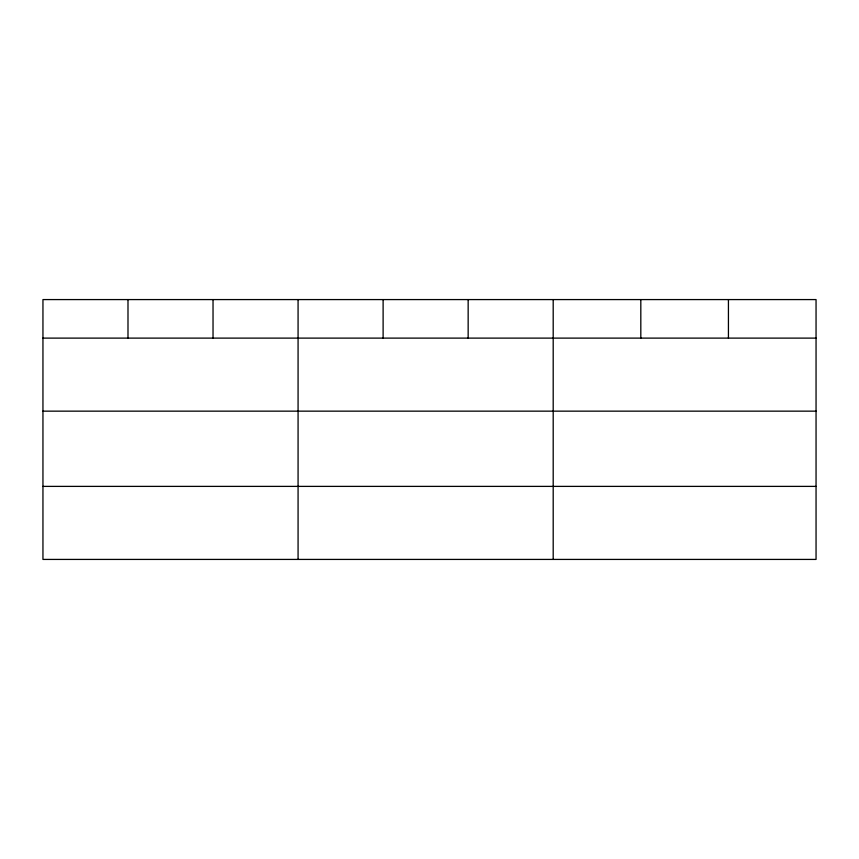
<?xml version="1.0" encoding="UTF-8"?>
<svg xmlns="http://www.w3.org/2000/svg" width="859" height="859" viewBox="0 0 859 859"><rect width="100%" height="100%" fill="white"/><g stroke="black" fill="none" stroke-linecap="round" stroke-linejoin="round"><path stroke-width="1.29" d="M816.05 411.15L816.05 299.576L42.95 299.576L42.95 559.424L816.05 559.424L816.05 411.15L42.95 411.15M42.95 338.113L816.05 338.113M42.95 486.387L816.05 486.387M728.432 299.576L728.432 338.113M640.814 299.576L640.814 338.113M553.196 299.576L553.196 559.424M468.155 299.576L468.155 338.113M383.114 299.576L383.114 338.113M298.073 299.576L298.073 559.424M213.032 299.576L213.032 338.113M127.991 299.576L127.991 338.113"/></g></svg>
